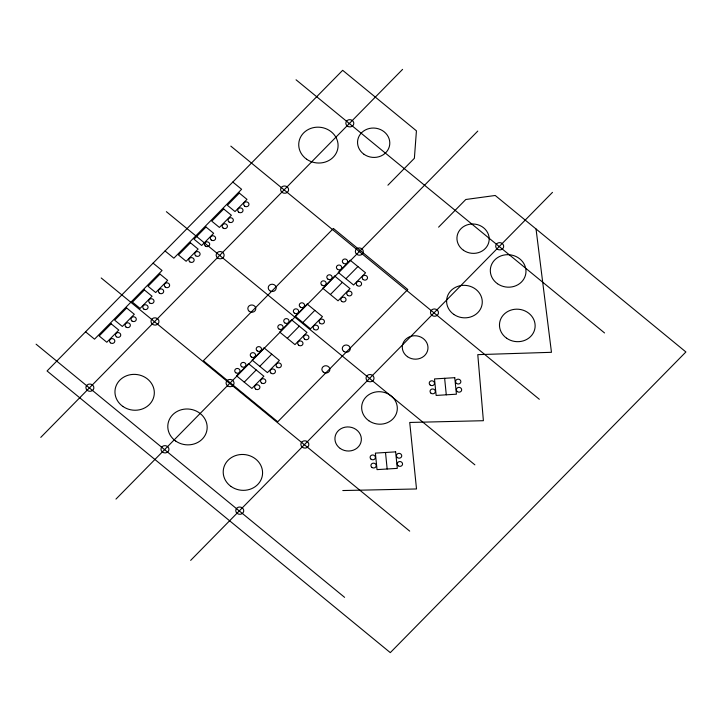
<?xml version="1.0" encoding="UTF-8"?>
<svg xmlns="http://www.w3.org/2000/svg" width="722" height="722" viewBox="0 0 722 722"><rect width="100%" height="100%" fill="white"/><g stroke="black" fill="none" stroke-linecap="round" stroke-linejoin="round"><path stroke-width="1.08" d="M40.775 437.379L402.587 69.366M387.913 185.202L414.383 158.289L416.432 130.835L342.67 70.305L47.065 370.973L390.295 652.634L685.9 351.966L495.22 195.481L465.789 199.498L438.597 227.159M115.971 499.092L477.793 131.079M244.253 382.146L256.22 369.971M259.776 366.343L271.752 354.168M287.32 338.329L299.296 326.154M302.852 322.535L314.828 310.361M330.396 294.522L342.363 282.347M345.928 278.728L357.895 266.553M190.662 560.38L552.474 192.368M342.788 490.545L416.513 488.965L409.726 422.46L483.388 420.709L477.783 354.646L551.464 352.309L536.04 228.982M296.047 79.79L604.54 332.95M230.823 146.124L539.325 399.284M232.809 182.052L241.608 189.281L173.867 258.187L165.058 250.958M166.376 211.681L474.868 464.842M153.082 263.142L162.053 270.497L94.537 339.169L85.575 331.813M101.206 277.97L409.699 531.13M36.1 344.186L344.602 597.347M444.635 378.31L446.286 394.817M385.512 452.486L387.163 469.002M190.464 242.818L178.496 254.992L186.141 261.274L198.117 249.09L190.464 242.818M205.996 227.015L194.028 239.199L201.673 245.471L213.649 233.296L205.996 227.015M223.73 208.983L211.763 221.158L219.407 227.43L231.383 215.255L223.73 208.983M239.334 193.108L227.367 205.283L235.02 211.564L246.987 199.38L239.334 193.108M111.134 323.799L99.167 335.974L106.811 342.255L118.787 330.071L111.134 323.799M126.666 308.005L114.699 320.18L122.343 326.452L134.319 314.278L126.666 308.005M144.4 289.964L132.433 302.139L140.077 308.42L152.053 296.237L144.4 289.964M160.004 274.089L148.037 286.264L155.69 292.545L167.657 280.371L160.004 274.089M333.411 228.468L203.36 360.747L277.744 421.783L407.795 289.504L333.411 228.468M248.567 363.689L236.599 375.864L251.897 388.418L263.873 376.243L248.567 363.689M264.099 347.896L252.131 360.07L267.429 372.624L279.396 360.449L264.099 347.896M291.643 319.873L279.676 332.057L294.973 344.611L306.94 332.436L291.643 319.873M307.175 304.079L295.208 316.254L310.505 328.808L322.472 316.633L307.175 304.079M334.719 276.066L322.743 288.24L338.04 300.803L350.017 288.62L334.719 276.066M350.242 260.272L338.275 272.447L353.572 285L365.549 272.826L350.242 260.272M454.761 377.678L434.5 378.933L436.151 395.439L456.421 394.194L454.761 377.678M395.638 451.864L375.377 453.118L377.028 469.625L397.299 468.37L395.638 451.864M497.476 283.719A17.86 16.227 7.2 0 0 525.86 273.232A17.86 16.227 7.2 0 0 501.104 255.85A17.86 16.227 7.2 0 0 497.476 283.719M407.452 356.677A12.87 11.696 7.2 0 0 427.902 349.114A12.87 11.696 7.2 0 0 410.069 336.587A12.87 11.696 7.2 0 0 407.452 356.677M506.627 338.212A17.86 16.227 7.2 0 0 535.02 327.725A17.86 16.227 7.2 0 0 510.264 310.343A17.86 16.227 7.2 0 0 506.627 338.212M453.768 314.377A17.86 16.227 7.2 0 0 482.152 303.881A17.86 16.227 7.2 0 0 457.396 286.499A17.86 16.227 7.2 0 0 453.768 314.377M368.816 420.736A17.86 16.227 7.2 0 0 397.199 410.24A17.86 16.227 7.2 0 0 372.444 392.867A17.86 16.227 7.2 0 0 368.816 420.736M340.233 448.461A13.24 12.03 7.2 0 0 361.271 440.682A13.24 12.03 7.2 0 0 342.923 427.794A13.24 12.03 7.2 0 0 340.233 448.461M456.548 383.436A2.662 2.419 7.2 0 0 460.835 382.01A2.662 2.419 7.2 0 0 457.243 379.312A2.662 2.419 7.2 0 0 456.548 383.436M457.36 391.613A2.662 2.419 7.2 0 0 461.647 390.187A2.662 2.419 7.2 0 0 458.064 387.488A2.662 2.419 7.2 0 0 457.36 391.613M430.195 385.043A2.662 2.419 7.2 0 0 434.5 383.662A2.662 2.419 7.2 0 0 430.944 380.918A2.662 2.419 7.2 0 0 430.195 385.043M431.007 393.219A2.662 2.419 7.2 0 0 435.321 391.838A2.662 2.419 7.2 0 0 431.765 389.104A2.662 2.419 7.2 0 0 431.007 393.219M371.884 467.405A2.662 2.419 7.2 0 0 376.198 466.024A2.662 2.419 7.2 0 0 372.642 463.289A2.662 2.419 7.2 0 0 371.884 467.405M371.072 459.219A2.662 2.419 7.2 0 0 375.377 457.847A2.662 2.419 7.2 0 0 371.821 455.104A2.662 2.419 7.2 0 0 371.072 459.219M398.246 465.798A2.662 2.419 7.2 0 0 402.533 464.372A2.662 2.419 7.2 0 0 398.941 461.674A2.662 2.419 7.2 0 0 398.246 465.798M397.425 457.622A2.662 2.419 7.2 0 0 401.712 456.196A2.662 2.419 7.2 0 0 398.12 453.497A2.662 2.419 7.2 0 0 397.425 457.622M463.416 250.245A16.155 14.675 7.2 0 0 489.083 240.751A16.155 14.675 7.2 0 0 466.701 225.038A16.155 14.675 7.2 0 0 463.416 250.245M364.023 154.3A16.155 14.675 7.2 0 0 389.69 144.806A16.155 14.675 7.2 0 0 367.308 129.094A16.155 14.675 7.2 0 0 364.023 154.3M306.633 159.219A19.72 17.915 7.2 0 0 337.959 147.631A19.72 17.915 7.2 0 0 310.64 128.453A19.72 17.915 7.2 0 0 306.633 159.219M321.94 285.145A2.662 2.419 7.2 0 0 326.163 283.584A2.662 2.419 7.2 0 0 322.481 280.993A2.662 2.419 7.2 0 0 321.94 285.145M327.869 279.107A2.662 2.419 7.2 0 0 332.093 277.555A2.662 2.419 7.2 0 0 328.411 274.956A2.662 2.419 7.2 0 0 327.869 279.107M343.401 263.313A2.662 2.419 7.2 0 0 347.625 261.752A2.662 2.419 7.2 0 0 343.943 259.162A2.662 2.419 7.2 0 0 343.401 263.313M337.463 269.342A2.662 2.419 7.2 0 0 341.696 267.79A2.662 2.419 7.2 0 0 338.013 265.2A2.662 2.419 7.2 0 0 337.463 269.342M341.696 301.363A2.662 2.419 7.2 0 0 346.018 300.036A2.662 2.419 7.2 0 0 342.508 297.256A2.662 2.419 7.2 0 0 341.696 301.363M347.625 295.325A2.662 2.419 7.2 0 0 351.948 294.007A2.662 2.419 7.2 0 0 348.437 291.228A2.662 2.419 7.2 0 0 347.625 295.325M363.157 279.531A2.662 2.419 7.2 0 0 367.48 278.214A2.662 2.419 7.2 0 0 363.969 275.425A2.662 2.419 7.2 0 0 363.157 279.531M357.219 285.569A2.662 2.419 7.2 0 0 361.551 284.242A2.662 2.419 7.2 0 0 358.04 281.463A2.662 2.419 7.2 0 0 357.219 285.569M314.151 329.376A2.662 2.419 7.2 0 0 318.483 328.05A2.662 2.419 7.2 0 0 314.963 325.27A2.662 2.419 7.2 0 0 314.151 329.376M320.081 323.339A2.662 2.419 7.2 0 0 324.413 322.021A2.662 2.419 7.2 0 0 320.902 319.232A2.662 2.419 7.2 0 0 320.081 323.339M304.558 339.141A2.662 2.419 7.2 0 0 308.881 337.815A2.662 2.419 7.2 0 0 305.37 335.035A2.662 2.419 7.2 0 0 304.558 339.141M298.619 345.17A2.662 2.419 7.2 0 0 302.951 343.852A2.662 2.419 7.2 0 0 299.44 341.064A2.662 2.419 7.2 0 0 298.619 345.17M294.395 313.158A2.662 2.419 7.2 0 0 298.628 311.597A2.662 2.419 7.2 0 0 294.946 309.007A2.662 2.419 7.2 0 0 294.395 313.158M300.325 307.121A2.662 2.419 7.2 0 0 304.558 305.559A2.662 2.419 7.2 0 0 300.875 302.969A2.662 2.419 7.2 0 0 300.325 307.121M284.802 322.914A2.662 2.419 7.2 0 0 289.026 321.362A2.662 2.419 7.2 0 0 285.343 318.772A2.662 2.419 7.2 0 0 284.802 322.914M278.863 328.952A2.662 2.419 7.2 0 0 283.096 327.391A2.662 2.419 7.2 0 0 279.414 324.801A2.662 2.419 7.2 0 0 278.863 328.952M235.787 372.76A2.662 2.419 7.2 0 0 240.02 371.207A2.662 2.419 7.2 0 0 236.338 368.617A2.662 2.419 7.2 0 0 235.787 372.76M241.726 366.731A2.662 2.419 7.2 0 0 245.949 365.17A2.662 2.419 7.2 0 0 242.267 362.579A2.662 2.419 7.2 0 0 241.726 366.731M257.258 350.937A2.662 2.419 7.2 0 0 261.481 349.376A2.662 2.419 7.2 0 0 257.799 346.786A2.662 2.419 7.2 0 0 257.258 350.937M251.319 356.966A2.662 2.419 7.2 0 0 255.552 355.414A2.662 2.419 7.2 0 0 251.87 352.814A2.662 2.419 7.2 0 0 251.319 356.966M255.543 388.987A2.662 2.419 7.2 0 0 259.875 387.66A2.662 2.419 7.2 0 0 256.364 384.88A2.662 2.419 7.2 0 0 255.543 388.987M261.481 382.949A2.662 2.419 7.2 0 0 265.804 381.631A2.662 2.419 7.2 0 0 262.294 378.842A2.662 2.419 7.2 0 0 261.481 382.949M277.004 367.155A2.662 2.419 7.2 0 0 281.336 365.828A2.662 2.419 7.2 0 0 277.826 363.049A2.662 2.419 7.2 0 0 277.004 367.155M271.075 373.184A2.662 2.419 7.2 0 0 275.407 371.866A2.662 2.419 7.2 0 0 271.896 369.077A2.662 2.419 7.2 0 0 271.075 373.184M269.685 290.641A4.007 3.646 7.2 0 0 276.165 288.529A4.007 3.646 7.2 0 0 270.786 284.423A4.007 3.646 7.2 0 0 269.685 290.641M343.744 351.406A4.007 3.646 7.2 0 0 350.224 349.295A4.007 3.646 7.2 0 0 344.845 345.197A4.007 3.646 7.2 0 0 343.744 351.406M323.348 372.155A4.007 3.646 7.2 0 0 329.828 370.043A4.007 3.646 7.2 0 0 324.449 365.937A4.007 3.646 7.2 0 0 323.348 372.155M249.289 311.381A4.007 3.646 7.2 0 0 255.768 309.269A4.007 3.646 7.2 0 0 250.39 305.171A4.007 3.646 7.2 0 0 249.289 311.381M356.803 254.352A4.007 3.646 7.2 0 0 363.283 252.24A4.007 3.646 7.2 0 0 357.904 248.142A4.007 3.646 7.2 0 0 356.803 254.352M497.169 249.045A4.007 3.646 7.2 0 0 503.649 246.933A4.007 3.646 7.2 0 0 498.261 242.827A4.007 3.646 7.2 0 0 497.169 249.045M347.291 126.052A4.007 3.646 7.2 0 0 353.771 123.94A4.007 3.646 7.2 0 0 348.392 119.843A4.007 3.646 7.2 0 0 347.291 126.052M282.076 192.386A4.007 3.646 7.2 0 0 288.556 190.274A4.007 3.646 7.2 0 0 283.177 186.177A4.007 3.646 7.2 0 0 282.076 192.386M431.946 315.379A4.007 3.646 7.2 0 0 438.435 313.267A4.007 3.646 7.2 0 0 433.047 309.16A4.007 3.646 7.2 0 0 431.946 315.379M367.498 380.936A4.007 3.646 7.2 0 0 373.978 378.824A4.007 3.646 7.2 0 0 368.59 374.718A4.007 3.646 7.2 0 0 367.498 380.936M217.62 257.953A4.007 3.646 7.2 0 0 224.1 255.841A4.007 3.646 7.2 0 0 218.721 251.734A4.007 3.646 7.2 0 0 217.62 257.953M152.459 324.232A4.007 3.646 7.2 0 0 158.939 322.12A4.007 3.646 7.2 0 0 153.551 318.014A4.007 3.646 7.2 0 0 152.459 324.232M227.529 385.846A4.007 3.646 7.2 0 0 234.009 383.725A4.007 3.646 7.2 0 0 228.63 379.628A4.007 3.646 7.2 0 0 227.529 385.846M302.328 447.225A4.007 3.646 7.2 0 0 308.808 445.104A4.007 3.646 7.2 0 0 303.43 441.007A4.007 3.646 7.2 0 0 302.328 447.225M237.222 513.441A4.007 3.646 7.2 0 0 243.702 511.329A4.007 3.646 7.2 0 0 238.323 507.223A4.007 3.646 7.2 0 0 237.222 513.441M162.432 452.062A4.007 3.646 7.2 0 0 168.912 449.95A4.007 3.646 7.2 0 0 163.524 445.844A4.007 3.646 7.2 0 0 162.432 452.062M87.353 390.449A4.007 3.646 7.2 0 0 93.833 388.337A4.007 3.646 7.2 0 0 88.454 384.239A4.007 3.646 7.2 0 0 87.353 390.449M231.112 486.52A19.72 17.915 7.2 0 0 262.447 474.941A19.72 17.915 7.2 0 0 235.119 455.753A19.72 17.915 7.2 0 0 231.112 486.52M175.699 441.043A19.72 17.915 7.2 0 0 207.034 429.464A19.72 17.915 7.2 0 0 179.706 410.276A19.72 17.915 7.2 0 0 175.699 441.043M122.857 406.423A19.72 17.915 7.2 0 0 154.192 394.835A19.72 17.915 7.2 0 0 126.864 375.657A19.72 17.915 7.2 0 0 122.857 406.423M238.666 212.124A2.662 2.419 7.2 0 0 242.989 210.797A2.662 2.419 7.2 0 0 239.478 208.017A2.662 2.419 7.2 0 0 238.666 212.124M244.596 206.086A2.662 2.419 7.2 0 0 248.928 204.768A2.662 2.419 7.2 0 0 245.417 201.98A2.662 2.419 7.2 0 0 244.596 206.086M228.991 221.961A2.662 2.419 7.2 0 0 233.314 220.643A2.662 2.419 7.2 0 0 229.804 217.854A2.662 2.419 7.2 0 0 228.991 221.961M223.053 227.999A2.662 2.419 7.2 0 0 227.385 226.672A2.662 2.419 7.2 0 0 223.874 223.892A2.662 2.419 7.2 0 0 223.053 227.999M205.319 246.04A2.662 2.419 7.2 0 0 209.651 244.713A2.662 2.419 7.2 0 0 206.14 241.933A2.662 2.419 7.2 0 0 205.319 246.04M211.257 240.002A2.662 2.419 7.2 0 0 215.58 238.675A2.662 2.419 7.2 0 0 212.069 235.895A2.662 2.419 7.2 0 0 211.257 240.002M195.725 255.796A2.662 2.419 7.2 0 0 200.057 254.478A2.662 2.419 7.2 0 0 196.537 251.689A2.662 2.419 7.2 0 0 195.725 255.796M189.796 261.833A2.662 2.419 7.2 0 0 194.119 260.507A2.662 2.419 7.2 0 0 190.608 257.727A2.662 2.419 7.2 0 0 189.796 261.833M159.336 293.105A2.662 2.419 7.2 0 0 163.659 291.778A2.662 2.419 7.2 0 0 160.149 288.999A2.662 2.419 7.2 0 0 159.336 293.105M165.266 287.076A2.662 2.419 7.2 0 0 169.598 285.75A2.662 2.419 7.2 0 0 166.078 282.97A2.662 2.419 7.2 0 0 165.266 287.076M149.662 302.942A2.662 2.419 7.2 0 0 153.985 301.625A2.662 2.419 7.2 0 0 150.474 298.836A2.662 2.419 7.2 0 0 149.662 302.942M143.723 308.98A2.662 2.419 7.2 0 0 148.055 307.653A2.662 2.419 7.2 0 0 144.544 304.874A2.662 2.419 7.2 0 0 143.723 308.98M125.989 327.021A2.662 2.419 7.2 0 0 130.321 325.694A2.662 2.419 7.2 0 0 126.81 322.914A2.662 2.419 7.2 0 0 125.989 327.021M131.927 320.983A2.662 2.419 7.2 0 0 136.25 319.665A2.662 2.419 7.2 0 0 132.74 316.877A2.662 2.419 7.2 0 0 131.927 320.983M116.395 336.777A2.662 2.419 7.2 0 0 120.718 335.459A2.662 2.419 7.2 0 0 117.208 332.68A2.662 2.419 7.2 0 0 116.395 336.777M110.457 342.815A2.662 2.419 7.2 0 0 114.789 341.488A2.662 2.419 7.2 0 0 111.278 338.708A2.662 2.419 7.2 0 0 110.457 342.815"/></g></svg>
